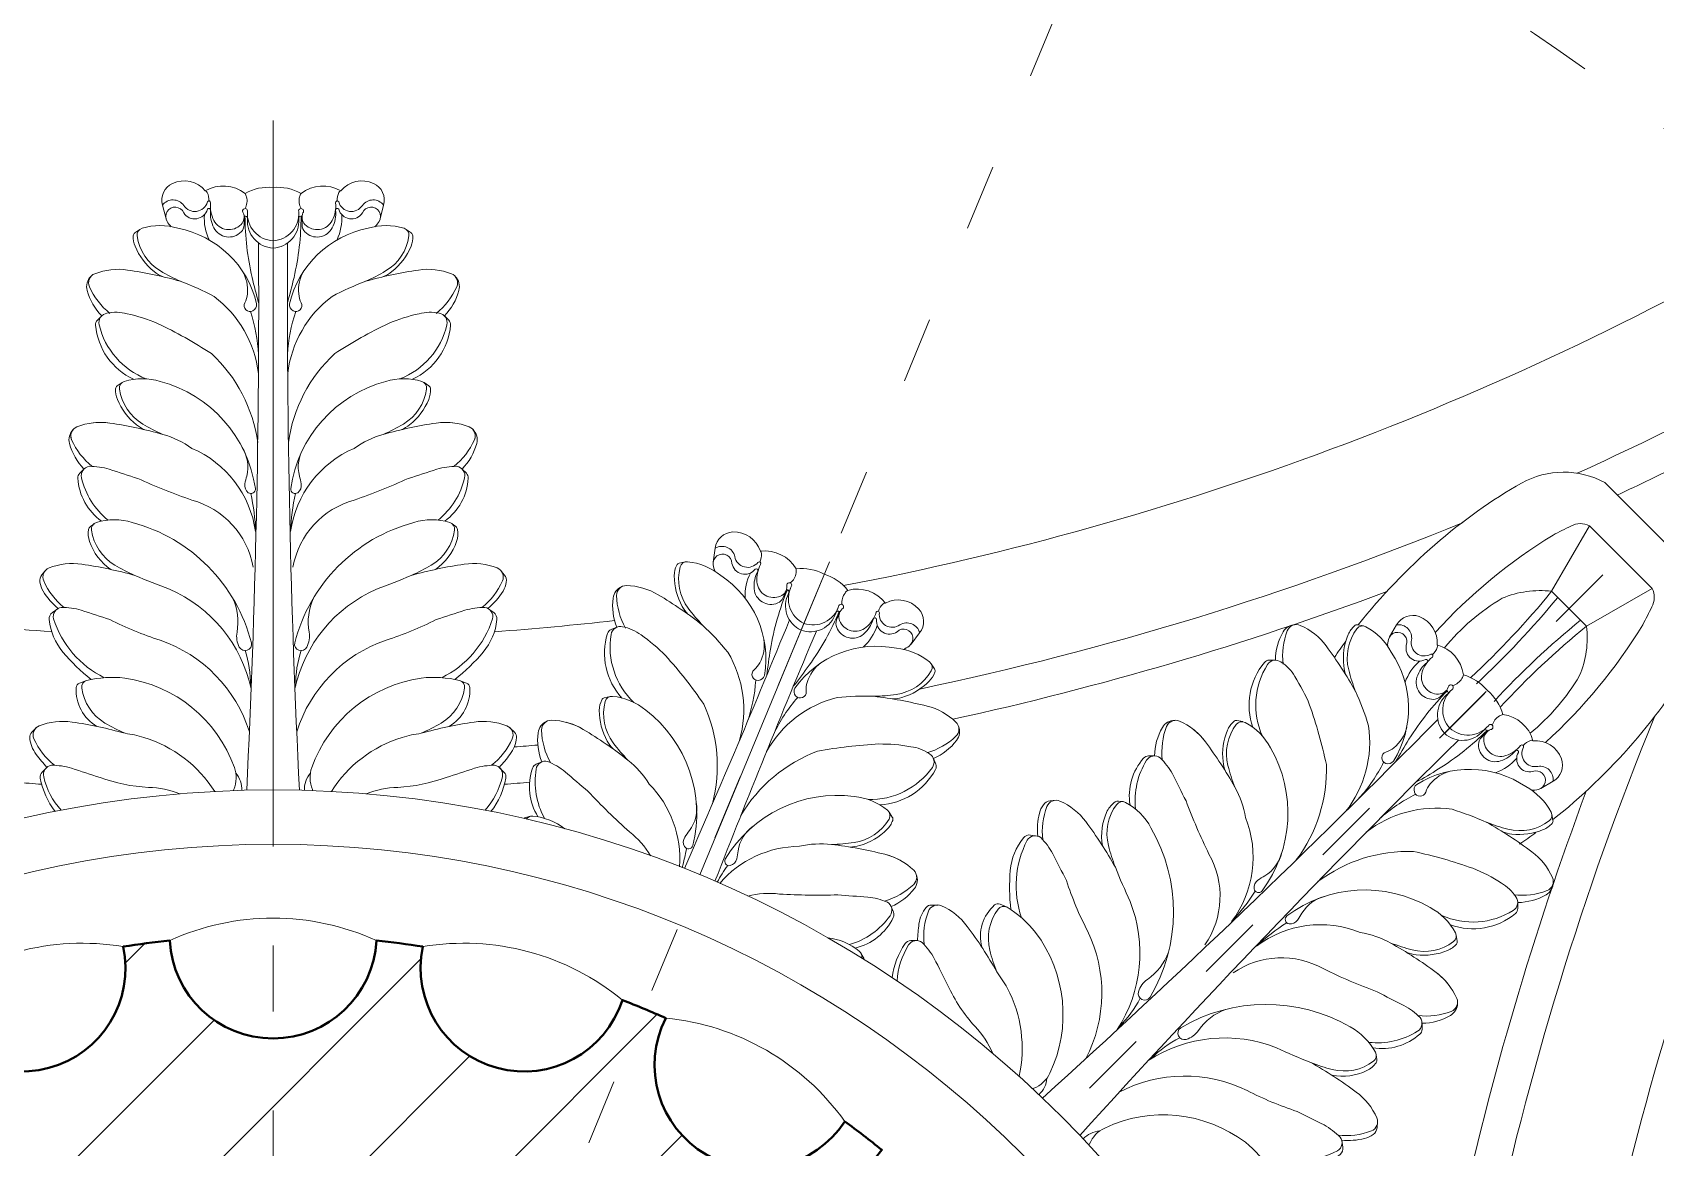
# Model space of a CAD drawing. Header units: millimetres. Extents: x 542654 to 551203, y 315718 to 321804.
# Drawn here: x 545239.9 to 545535.1, y 318135.1 to 318337.9 of the extents above; entities that cross this region are included whole.
import ezdxf

# ---------------------------------------------------------------- set-up
doc = ezdxf.new("R2010")
doc.units = ezdxf.units.MM
doc.linetypes.add('ACAD_ISO03W100', pattern=[30, 12, -18])
doc.layers.add('cad-block.com', color=250, linetype='Continuous')

msp = doc.modelspace()

# ---------------------------------------------------------------- hatches: boundary and pattern name
at = {"layer": 'cad-block.com', "lineweight": 15, "true_color": 0x000000}
h = msp.add_hatch(dxfattribs=at)
h.set_pattern_fill('ANSI31', color=18, scale=150, style=0)
h.set_pattern_definition([(45, (-2790188.436, -479010.678), (-13.25825215, 13.25825215), [])])
h.paths.add_polyline_path([(545444.91, 317925.98, 0.006039), (545446.59, 317929.9), (545404.9, 317947.17, -0.098491), (545376.45, 317904.59), (545395.05, 317885.99, -0.398666), (545420.93, 317886.68, 0.012079), (545426.12, 317893.44, -0.948004)])
h.paths.add_polyline_path([(545395.05, 317885.99), (545376.45, 317904.59, -0.098491), (545333.87, 317876.14), (545351.14, 317834.45, 0.006039), (545355.06, 317836.13, -0.948004), (545387.6, 317854.92, 0.012079), (545394.36, 317860.11, -0.398666)])
h.paths.add_polyline_path([(545333.87, 317876.14, -0.198912), (545233.42, 317876.14), (545216.16, 317834.45, 0.006039), (545220.11, 317832.87, -0.948004), (545256.41, 317823.14, 0.012079), (545264.86, 317822.03, -0.948004), (545302.44, 317822.03, 0.012079), (545310.88, 317823.14, -0.948004), (545347.18, 317832.87, 0.006039), (545351.14, 317834.45)])
h.paths.add_polyline_path([(545233.42, 317876.14, -0.098491), (545190.84, 317904.59), (545172.24, 317885.99, -0.398666), (545172.93, 317860.11, 0.012079), (545179.69, 317854.92, -0.948004), (545212.24, 317836.13, 0.006039), (545216.16, 317834.45)])
h.paths.add_polyline_path([(545162.39, 317947.17), (545120.71, 317929.9, 0.006039), (545122.38, 317925.98, -0.948004), (545141.17, 317893.44, 0.012079), (545146.36, 317886.68, -0.398666), (545172.24, 317885.99), (545190.84, 317904.59, -0.098491)])
h.paths.add_polyline_path([(545152.4, 317997.39), (545126.1, 317997.39, -0.398666), (545108.29, 317978.6, 0.012079), (545109.4, 317970.15, -0.948004), (545119.12, 317933.86, 0.006039), (545120.71, 317929.9), (545162.39, 317947.17, -0.098491)])
h.paths.add_polyline_path([(545162.39, 318047.62), (545120.71, 318064.88, 0.006039), (545119.12, 318060.93, -0.948004), (545109.4, 318024.63, 0.012079), (545108.29, 318016.18, -0.398666), (545126.1, 317997.39), (545152.4, 317997.39, -0.098491)])
h.paths.add_polyline_path([(545190.84, 318090.2), (545172.24, 318108.8, -0.398666), (545146.36, 318108.1, 0.012079), (545141.17, 318101.35, -0.948004), (545122.38, 318068.8, 0.006039), (545120.71, 318064.88), (545162.39, 318047.62, -0.098491)])
h.paths.add_polyline_path([(545233.42, 318118.64), (545216.16, 318160.33, 0.006039), (545212.24, 318158.65, -0.948004), (545179.69, 318139.86, 0.012079), (545172.93, 318134.68, -0.398666), (545172.24, 318108.8), (545190.84, 318090.2, -0.098491)])
h.paths.add_polyline_path([(545283.65, 318154.94, -0.398666), (545264.86, 318172.75, 0.012079), (545256.41, 318171.64, -0.948004), (545220.11, 318161.92, 0.006039), (545216.16, 318160.33), (545233.42, 318118.64, -0.098491), (545283.65, 318128.64)])
h.paths.add_polyline_path([(545351.14, 318160.33, 0.006039), (545347.18, 318161.92, -0.948004), (545310.88, 318171.64, 0.012079), (545302.44, 318172.75, -0.398666), (545283.65, 318154.94), (545283.65, 318128.64, -0.098491), (545333.87, 318118.64)])
h.paths.add_polyline_path([(545394.36, 318134.68, 0.012079), (545387.6, 318139.86, -0.948004), (545355.06, 318158.65, 0.006039), (545351.14, 318160.33), (545333.87, 318118.64, -0.098491), (545376.45, 318090.2), (545395.05, 318108.8, -0.398666)])
h.paths.add_polyline_path([(545426.12, 318101.35, 0.012079), (545420.93, 318108.1, -0.398666), (545395.05, 318108.8), (545376.45, 318090.2, -0.098491), (545404.9, 318047.62), (545446.59, 318064.88, 0.006039), (545444.91, 318068.8, -0.948004)])
h.paths.add_polyline_path([(545448.17, 318060.93, 0.006039), (545446.59, 318064.88), (545404.9, 318047.62, -0.098491), (545414.89, 317997.39), (545441.2, 317997.39, -0.398666), (545459.01, 318016.18, 0.012079), (545457.9, 318024.63, -0.948004)])
h.paths.add_polyline_path([(545457.9, 317970.15, 0.012079), (545459.01, 317978.6, -0.398666), (545441.2, 317997.39), (545414.89, 317997.39, -0.098491), (545404.9, 317947.17), (545446.59, 317929.9, 0.006039), (545448.17, 317933.86, -0.948004)])

# ---------------------------------------------------------------- linework, layer by layer
at = {"layer": 'cad-block.com', "color": 18, "linetype": 'ACAD_ISO03W100', "lineweight": 15, "true_color": 0x000000}
for points in [[(545283.65, 317889.86), (545283.65, 318458.6)], [(545283.65, 317997.39), (545450.18, 318399.43)], [(545283.65, 317997.39), (545631.94, 318345.68)]]:
    msp.add_lwpolyline(points, dxfattribs=at)
at = {"layer": 'cad-block.com', "color": 18, "lineweight": 15, "true_color": 0x000000}
for points in [[(545271.33, 318309.09, 0.336885), (545265.36, 318310.43, 0.369624), (545263.54, 318306.47, -0.09503)], [(545295.97, 318309.09, -0.336885), (545301.93, 318310.43, -0.369624), (545303.76, 318306.47, 0.09503)], [(545263.54, 318306.47, -0.506611), (545267.4, 318306.43, 0.650784), (545271.7, 318307.06, 0.030699)], [(545278.55, 318308.61), (545278.55, 318308.61, 0.304164), (545271.33, 318309.09, 1.721289)], [(545271.98, 318307.24, 0.116425), (545271.68, 318308.78, 0.214751), (545271.33, 318309.09, 1.361399)], [(545278.99, 318305.29, 1.646885), (545278.21, 318305.09, -0.30867), (545277.84, 318302.96, -0.514069), (545272.89, 318303.69, -0.145405), (545272.29, 318306.9, 0.845239), (545271.7, 318307.06, 0.471594)], [(545278.55, 318308.61, -0.150854), (545283.65, 318309.69, 3.307885)], [(545278.56, 318305.85, 0.186151), (545278.83, 318307.96, 0.094737), (545278.55, 318308.61, 15.762935)], [(545288.74, 318308.61, 0.150854), (545283.65, 318309.69, -3.307885)], [(545288.31, 318305.29, -1.646885), (545289.09, 318305.09, 0.30867), (545289.45, 318302.96, 0.514069), (545294.41, 318303.69, 0.145405), (545295.01, 318306.9, -0.845239), (545295.6, 318307.06, -0.471594)], [(545288.73, 318305.85, -0.186151), (545288.46, 318307.96, -0.094737), (545288.74, 318308.61, -15.762935)], [(545288.74, 318308.61), (545288.74, 318308.61, -0.304164), (545295.97, 318309.09, -1.721289)], [(545295.32, 318307.24, -0.116425), (545295.61, 318308.78, -0.214751), (545295.97, 318309.09, -1.361399)], [(545303.76, 318306.47, 0.506611), (545299.9, 318306.43, -0.650784), (545295.6, 318307.06, -0.030699)], [(545264.38, 318303.52, -1.076436), (545267.4, 318305.08, 0.650784), (545271.7, 318305.72, 0.030699)], [(545271.16, 318304.74, 0.126961), (545272.01, 318300.16, 0.586337)], [(545278.38, 318302.88, -0.185281), (545277.84, 318301.61, -0.514069), (545272.89, 318302.35, -0.145405), (545272.29, 318305.55, 0.845239), (545271.7, 318305.72)], [(545278.99, 318303.95, 0.607063), (545278.37, 318304.47, 0.607063)], [(545278.54, 318304.51, 0.055477), (545279.84, 318293.34, 0.013752), (545281.03, 318288.71, -1.957294)], [(545283.65, 318300.01, -0.424273), (545278.99, 318305.29, -2.119662)], [(545283.65, 318300.01, 0.424273), (545288.31, 318305.29, 2.119662)], [(545288.75, 318304.51, -0.055477), (545287.46, 318293.34, -0.013752), (545286.26, 318288.71, 1.957294)], [(545288.31, 318303.95, -0.607063), (545288.92, 318304.47, -0.607063)], [(545288.92, 318302.88, 0.185281), (545289.45, 318301.61, 0.514069), (545294.41, 318302.35, 0.145405), (545295.01, 318305.55, -0.845239), (545295.6, 318305.72)], [(545296.14, 318304.74, -0.126961), (545295.28, 318300.16, -0.586337)], [(545302.92, 318303.52, 1.076436), (545299.9, 318305.08, -0.650784), (545295.6, 318305.72, -0.030699)], [(545259.42, 318302.05), (545258.52, 318301.43, 0.231904), (545258.23, 318300.92, 0.111123), (545258.56, 318299, 0.128926), (545262.03, 318294.38, 0.064699), (545263.54, 318293.47, -0.833227)], [(545280.66, 318288.52, 0.2965), (545266.35, 318302.26, 0.148504), (545259.82, 318302.26, 0.369673), (545258.93, 318300.87, 0.227087), (545263.17, 318294.5, 0.031874), (545266.83, 318292.63)], [(545264.38, 318303.52, 0.08628), (545265.14, 318302.56, 0.096741)], [(545283.65, 318298.67, -0.424273), (545278.99, 318303.95, -2.119662)], [(545283.65, 318298.67, 0.424273), (545288.31, 318303.95, 2.119662)], [(545286.64, 318288.52, -0.2965), (545300.94, 318302.26, -0.148504), (545307.47, 318302.26, -0.369673), (545308.36, 318300.87, -0.227087), (545304.12, 318294.5, -0.031874), (545300.47, 318292.63)], [(545302.92, 318303.52, -0.08628), (545302.15, 318302.56, -0.096741)], [(545307.88, 318302.05), (545308.77, 318301.43, -0.231904), (545309.06, 318300.92, -0.111123), (545308.74, 318299, -0.128926), (545305.26, 318294.38, -0.064699), (545303.75, 318293.47, 0.833227)], [(545278.85, 318200.08, 0.013831), (545281, 318299.59)], [(545288.44, 318200.08, -0.013831), (545286.29, 318299.59)], [(545250.5, 318293.49, 0.266317), (545249.84, 318290.97, 0.128186), (545252.48, 318286.33, 3.392852)], [(545266.83, 318292.63, 0.031779), (545257.19, 318294.68, 0.130738), (545251.22, 318294, 0.427656), (545250.24, 318291.63, 0.120528), (545253.98, 318286.8, 0.120528)], [(545280.99, 318275.88, 0.205468), (545272.91, 318289.87, 0.033562), (545266.76, 318292.65, -0.115313), (545266.76, 318292.65, 1.802822)], [(545278.05, 318294.53, -0.161765), (545278.98, 318290.32, -0.093267), (545278.51, 318288.72, 0.728492), (545279.98, 318287.25, 0.314769), (545280.66, 318288.52, 32.564591)], [(545286.31, 318275.88, -0.205468), (545294.39, 318289.87, -0.033562), (545300.54, 318292.65, 0.115313), (545300.54, 318292.65, -1.802822)], [(545289.25, 318294.53, 0.161765), (545288.31, 318290.32, 0.093267), (545288.78, 318288.72, -0.728492), (545287.31, 318287.25, -0.314769), (545286.64, 318288.52, -32.564591)], [(545300.47, 318292.63, -0.031779), (545310.11, 318294.68, -0.130738), (545316.08, 318294, -0.427656), (545317.05, 318291.63, -0.120528), (545313.31, 318286.8, -0.120528)], [(545316.79, 318293.49, -0.266317), (545317.45, 318290.97, -0.128186), (545314.81, 318286.33, -3.392852)], [(545262.65, 318284.96, -0.067216), (545262.65, 318284.96, 0.045938), (545257.09, 318286.73, 0.12291), (545253.44, 318286.81, 0.43648), (545252.03, 318284.73, 0.249318), (545260.6, 318274.89, 0.168128)], [(545279.52, 318287.13, -0.069343), (545281.01, 318279.32, -1.99707)], [(545287.78, 318287.13, 0.069343), (545286.28, 318279.32, 1.99707)], [(545304.65, 318284.96, 0.067216), (545304.65, 318284.96, -0.045938), (545310.21, 318286.73, -0.12291), (545313.85, 318286.81, -0.43648), (545315.26, 318284.73, -0.249318), (545306.7, 318274.89, -0.168128)], [(545252.48, 318286.33), (545251.71, 318285.55, 0.215345), (545251.36, 318284.63, 0.264602), (545258.26, 318274.8, -41148.719541)], [(545280.86, 318263.33, 0.17254), (545272.44, 318279.49, 0.032558), (545262.65, 318284.96, 1.877874)], [(545286.44, 318263.33, -0.17254), (545294.86, 318279.49, -0.032558), (545304.65, 318284.96, -1.877874)], [(545314.81, 318286.33), (545315.59, 318285.55, -0.215345), (545315.93, 318284.63, -0.264602), (545309.03, 318274.8, 41148.719541)], [(545280.44, 318254.94, 0.299057), (545263.13, 318274.43, 0.148504), (545256.6, 318274.43, 0.369673), (545255.71, 318273.04, 0.227087), (545259.95, 318266.67, 0.031874), (545263.6, 318264.79)], [(545280.44, 318254.94, 0.299057), (545263.13, 318274.43, 0.148504), (545256.6, 318274.43, 0.369673), (545255.71, 318273.04, 0.227087), (545259.95, 318266.67, 0.031874), (545263.6, 318264.79)], [(545286.85, 318254.94, -0.299057), (545304.16, 318274.43, -0.148504), (545310.69, 318274.43, -0.369673), (545311.58, 318273.04, -0.227087), (545307.34, 318266.67, -0.031874), (545303.69, 318264.79)], [(545286.85, 318254.94, -0.299057), (545304.16, 318274.43, -0.148504), (545310.69, 318274.43, -0.369673), (545311.58, 318273.04, -0.227087), (545307.34, 318266.67, -0.031874), (545303.69, 318264.79)], [(545256.2, 318274.22), (545255.3, 318273.6, 0.231904), (545255.01, 318273.09, 0.111123), (545255.34, 318271.16, 0.128926), (545258.81, 318266.54, 0.064699), (545260.32, 318265.64, -0.833227)], [(545256.2, 318274.22), (545255.3, 318273.6, 0.231904), (545255.01, 318273.09, 0.111123), (545255.34, 318271.16, 0.128926), (545258.81, 318266.54, 0.064699), (545260.32, 318265.64, -0.833227)], [(545311.1, 318274.22), (545311.99, 318273.6, -0.231904), (545312.28, 318273.09, -0.111123), (545311.96, 318271.16, -0.128926), (545308.49, 318266.54, -0.064699), (545306.97, 318265.64, 0.833227)], [(545311.1, 318274.22), (545311.99, 318273.6, -0.231904), (545312.28, 318273.09, -0.111123), (545311.96, 318271.16, -0.128926), (545308.49, 318266.54, -0.064699), (545306.97, 318265.64, 0.833227)], [(545263.6, 318264.79, 0.031779), (545253.97, 318266.85, 0.130738), (545247.99, 318266.17, 0.427656), (545247.02, 318263.8, 0.120528), (545250.76, 318258.97, 0.120528)], [(545263.6, 318264.79, 0.031779), (545253.97, 318266.85, 0.073107), (545250.57, 318266.85, 0.073107)], [(545303.69, 318264.79, -0.031779), (545313.33, 318266.85, -0.130738), (545319.3, 318266.17, -0.427656), (545320.27, 318263.8, -0.120528), (545316.53, 318258.97, -0.120528)], [(545303.69, 318264.79, -0.031779), (545313.33, 318266.85, -0.073107), (545316.73, 318266.85, -0.073107)], [(545247.28, 318265.65, 0.266317), (545246.62, 318263.13, 0.128186), (545249.26, 318258.49, 3.392852)], [(545247.28, 318265.65, 0.266317), (545246.62, 318263.13, 0.128186), (545249.26, 318258.49, 3.392852)], [(545247.14, 318265.46, 0.250761), (545247.02, 318263.8, 0.120528), (545250.76, 318258.97)], [(545280.45, 318247.12, 0.264183), (545268.87, 318262.24, 0.086697), (545263.6, 318264.79, -0.115313), (545263.6, 318264.79, 1.802822)], [(545286.84, 318247.12, -0.264183), (545298.42, 318262.24, -0.086697), (545303.69, 318264.79, 0.115313), (545303.69, 318264.79, -1.802822)], [(545320.15, 318265.46, -0.250761), (545320.27, 318263.8, -0.120528), (545316.53, 318258.97)], [(545320.01, 318265.65, -0.266317), (545320.68, 318263.13, -0.128186), (545318.03, 318258.49, -3.392852)], [(545320.01, 318265.65, -0.266317), (545320.68, 318263.13, -0.128186), (545318.03, 318258.49, -3.392852)], [(545278.04, 318262.41, -0.205471), (545278.86, 318257.22, 0.013815), (545278.53, 318255.78, 0.287999), (545279.14, 318254.19, 0.658883), (545280.44, 318254.94, 2.065471)], [(545289.25, 318262.41, 0.205471), (545288.44, 318257.22, -0.013815), (545288.76, 318255.78, -0.287999), (545288.15, 318254.19, -0.658883), (545286.85, 318254.94, -2.065471)], [(545249.26, 318258.49), (545248.49, 318257.72, 0.215345), (545248.14, 318256.8, 0.223692), (545252.43, 318249.01, -41148.719541)], [(545249.26, 318258.49), (545248.49, 318257.72, 0.215345), (545248.14, 318256.8, 0.223692), (545252.43, 318249.01, -41148.719541)], [(545259.07, 318256.77, 0.020018), (545259.07, 318256.77, -0.005323), (545253.87, 318258.47, 0.071153), (545250.22, 318258.98, 0.43648), (545248.81, 318256.9, 0.168128), (545253.64, 318249.2, 0.168128)], [(545259.07, 318256.77, 0.020018), (545259.07, 318256.77, -0.005323), (545253.87, 318258.47, 0.071153), (545250.22, 318258.98, 0.43648), (545248.81, 318256.9, 0.168128), (545253.64, 318249.2, 0.168128)], [(545308.23, 318256.77, -0.020018), (545308.23, 318256.77, 0.005323), (545313.43, 318258.47, -0.071153), (545317.07, 318258.98, -0.43648), (545318.48, 318256.9, -0.168128), (545313.65, 318249.2, -0.168128)], [(545308.23, 318256.77, -0.020018), (545308.23, 318256.77, 0.005323), (545313.43, 318258.47, -0.071153), (545317.07, 318258.98, -0.43648), (545318.48, 318256.9, -0.168128), (545313.65, 318249.2, -0.168128)], [(545318.03, 318258.49), (545318.81, 318257.72, -0.215345), (545319.15, 318256.8, -0.223692), (545314.87, 318249.01, 41148.719541)], [(545318.03, 318258.49), (545318.81, 318257.72, -0.215345), (545319.15, 318256.8, -0.223692), (545314.87, 318249.01, 41148.719541)], [(545510.7, 318255.93, -0.256108), (545525.81, 318256.03), (545534.05, 318247.79)], [(545280.03, 318240.66, 0.287988), (545268.88, 318252.85, -0.025097), (545259.07, 318256.77, 1.877874)], [(545279.59, 318254.03, -0.049528), (545280.45, 318247.12, -0.106349)], [(545287.71, 318254.03, 0.049528), (545286.84, 318247.12, 0.106349)], [(545287.27, 318240.66, -0.287988), (545298.42, 318252.85, 0.025097), (545308.23, 318256.77, -1.877874)], [(545251.09, 318248.55), (545250.43, 318248.03, 0.181734), (545250.11, 318247.52, 0.130507), (545250.26, 318245.34, 0.161337), (545254.14, 318240.23, -3.222316)], [(545279.72, 318226.88, 0.270578), (545258.05, 318248.77, 0.148504), (545251.51, 318248.77, 0.369673), (545250.63, 318247.38, 0.227087), (545254.86, 318241.01, 0.031874), (545258.52, 318239.14, -14.502454)], [(545287.58, 318226.88, -0.270578), (545309.25, 318248.77, -0.148504), (545315.78, 318248.77, -0.369673), (545316.67, 318247.38, -0.227087), (545312.43, 318241.01, -0.031874), (545308.78, 318239.14, 14.502454)], [(545316.2, 318248.55), (545316.87, 318248.03, -0.181734), (545317.19, 318247.52, -0.130507), (545317.03, 318245.34, -0.161337), (545313.16, 318240.23, 3.222316)], [(545495.01, 318228.78, -0.070885), (545516.42, 318246.48, -0.007115), (545519.67, 318248.11, -0.247604), (545523.05, 318248.19), (545528.74, 318242.49)], [(545372.27, 318243.54, 0.336885), (545367.27, 318247.05, 0.369624), (545364.07, 318244.09, -0.09503)], [(545542.18, 318224.44, 0.256108), (545542.29, 318239.55), (545534.05, 318247.79)], [(545363.71, 318241.04, -1.076436), (545367.1, 318241.34, 0.650784), (545371.32, 318240.27, 0.030699)], [(545364.07, 318244.09, -0.506611), (545367.62, 318242.58, 0.650784), (545371.83, 318241.52, 0.030699)], [(545372.16, 318241.57, 0.116425), (545372.48, 318243.11, 0.214751), (545372.27, 318243.54, 1.361399)], [(545378.76, 318240.32), (545378.76, 318240.32, 0.304164), (545372.27, 318243.54, 1.721289)], [(545515.04, 318208.76, 0.070885), (545532.74, 318230.17, 0.007115), (545534.37, 318233.42, 0.247604), (545534.44, 318236.79), (545528.74, 318242.49)], [(545242.3, 318240.11), (545241.61, 318239.27, 0.213482), (545241.24, 318237.91, 0.097951), (545241.82, 318236.3, 0.084116), (545244.56, 318233.13, -2.781001)], [(545258.52, 318239.14, 0.031779), (545248.88, 318241.19, 0.130738), (545242.91, 318240.51, 0.427656), (545241.94, 318238.14, 0.120528), (545245.67, 318233.32, 0.120528)], [(545308.78, 318239.14, -0.031779), (545318.42, 318241.19, -0.130738), (545324.39, 318240.51, -0.427656), (545325.36, 318238.14, -0.120528), (545321.62, 318233.32, -0.120528)], [(545325, 318240.11), (545325.69, 318239.27, -0.213482), (545326.06, 318237.91, -0.097951), (545325.47, 318236.3, -0.084116), (545322.73, 318233.13, 2.781001)], [(545358.57, 318241.59), (545357.51, 318241.36, 0.231904), (545357.05, 318241, 0.111123), (545356.61, 318239.09, 0.128926), (545358.05, 318233.5, 0.064699), (545359.1, 318232.08, -0.833227)], [(545373.02, 318220.96, 0.2965), (545365.06, 318239.13, 0.148504), (545359.03, 318241.63, 0.369673), (545357.67, 318240.68, 0.227087), (545359.15, 318233.17, 0.031874), (545361.81, 318230.05)], [(545363.71, 318241.04, 0.08628), (545364.05, 318239.87, 0.096741)], [(545370.45, 318239.58, 0.126961), (545369.48, 318235.02, 0.586337)], [(545376.4, 318235.1, -0.185281), (545375.42, 318234.13, -0.514069), (545371.13, 318236.71, -0.145405), (545371.8, 318239.9, 0.845239), (545371.32, 318240.27)], [(545377.89, 318237.1, 1.646885), (545377.09, 318237.2, -0.30867), (545375.94, 318235.37, -0.514069), (545371.64, 318237.95, -0.145405), (545372.31, 318241.14, 0.845239), (545371.83, 318241.52, 0.471594)], [(545377.71, 318237.77, 0.186151), (545378.77, 318239.62, 0.094737), (545378.76, 318240.32, 15.762935)], [(545378.76, 318240.32, -0.150854), (545383.88, 318239.38, 3.307885)], [(545388.17, 318236.43, 0.150854), (545383.88, 318239.38, -3.307885)], [(545279.66, 318218.5, 0.242672), (545264.82, 318236.63, -0.01266), (545258.52, 318239.14, -0.115313), (545258.52, 318239.14, 1.802822)], [(545287.63, 318218.5, -0.242672), (545302.48, 318236.63, 0.01266), (545308.78, 318239.14, 0.115313), (545308.78, 318239.14, -1.802822)], [(545347.06, 318237.09, 0.266317), (545345.48, 318235.01, 0.128186), (545346.15, 318229.71, 3.392852)], [(545361.81, 318230.05, 0.031779), (545353.69, 318235.63, 0.130738), (545347.91, 318237.29, 0.427656), (545346.11, 318235.47, 0.120528), (545347.72, 318229.58, 0.120528)], [(545377.18, 318236.54, 0.055477), (545374.1, 318225.72, 0.013752), (545373.44, 318220.99, -1.957294)], [(545377.38, 318235.85, 0.607063), (545377.01, 318236.57, 0.607063)], [(545380.18, 318230.43, -0.424273), (545377.89, 318237.1, -2.119662)], [(545387.11, 318233.88, -0.186151), (545387.66, 318235.93, -0.094737), (545388.17, 318236.43, -15.762935)], [(545388.17, 318236.43), (545388.17, 318236.43, -0.304164), (545395.03, 318234.11, -1.721289)], [(545496.69, 318225.98, -0.08841), (545507.18, 318234.99, -0.13236), (545516.16, 318236.25), (545519.33, 318233.08)], [(545276.3, 318235.03, -0.152838), (545277.09, 318228.81, 0.168769), (545277.51, 318226.1, 0.866804), (545279.72, 318226.88, 0.951731)], [(545290.99, 318235.03, 0.152838), (545290.21, 318228.81, -0.168769), (545289.78, 318226.1, -0.866804), (545287.58, 318226.88, -0.951731)], [(545379.66, 318229.19, -0.424273), (545377.38, 318235.85, -2.119662)], [(545380.18, 318230.43, 0.424273), (545386.5, 318233.53, 2.119662)], [(545386.5, 318233.53, -1.646885), (545387.15, 318233.04, 0.30867), (545386.67, 318230.93, 0.514069), (545391.52, 318229.71, 0.145405), (545393.31, 318232.44, -0.845239), (545393.91, 318232.37, -0.471594)], [(545393.72, 318232.64, -0.116425), (545394.59, 318233.95, -0.214751), (545395.03, 318234.11, -1.361399)], [(545395.03, 318234.11, -0.336885), (545401.05, 318233.06, -0.369624), (545401.23, 318228.7, 0.09503)], [(545516.16, 318236.25, -0.033989), (545501.45, 318220.56, 11.85429)], [(545517.26, 318235.15, -0.033748), (545502.5, 318219.43)], [(545244.56, 318233.13), (545243.51, 318232.38, 0.270706), (545242.93, 318231.11, 0.148242), (545245.43, 318225.21, 0.053539), (545250.57, 318220.24, 0.34386)], [(545253.98, 318231.11, 0.020018), (545253.98, 318231.11, -0.005323), (545248.78, 318232.81, 0.071153), (545245.13, 318233.33, 0.43648), (545243.72, 318231.25, 0.202958), (545252.96, 318220.55, 0.202958)], [(545279.34, 318210.7, 0.238276), (545263.1, 318227.37, -0.042198), (545253.98, 318231.11, 1.877874)], [(545287.95, 318210.7, -0.238276), (545304.19, 318227.37, 0.042198), (545313.32, 318231.11, -1.877874)], [(545313.32, 318231.11, -0.020018), (545313.32, 318231.11, 0.005323), (545318.52, 318232.81, -0.071153), (545322.16, 318233.33, -0.43648), (545323.57, 318231.25, -0.202958), (545314.34, 318220.55, -0.202958)], [(545322.73, 318233.13), (545323.79, 318232.38, -0.270706), (545324.36, 318231.11, -0.148242), (545321.87, 318225.21, -0.053539), (545316.73, 318220.24, -0.34386)], [(545358.44, 318185.84, 0.006822), (545377.57, 318231.06)], [(545386.61, 318232.63, -0.055477), (545381.14, 318222.81, -0.013752), (545378.26, 318218.99, 1.957294)], [(545379.66, 318229.19, 0.424273), (545385.99, 318232.29, 2.119662)], [(545385.99, 318232.29, -0.607063), (545386.76, 318232.53, -0.607063)], [(545386.14, 318231.06, 0.185281), (545386.15, 318229.69, 0.514069), (545391.01, 318228.47, 0.145405), (545392.79, 318231.2, -0.845239), (545393.4, 318231.13)], [(545399.32, 318226.3, 1.076436), (545397.13, 318228.9, -0.650784), (545393.4, 318231.13, -0.030699)], [(545401.23, 318228.7, 0.506611), (545397.64, 318230.14, -0.650784), (545393.91, 318232.37, -0.030699)], [(545495.34, 318226.51, 0.336885), (545492.07, 318231.67, 0.369624), (545487.98, 318230.16, -0.09503)], [(545521.41, 318231, 0.033748), (545505.69, 318216.24)], [(545512.24, 318210.44, 0.08841), (545521.25, 318220.93, 0.13236), (545522.5, 318229.91), (545519.33, 318233.08)], [(545346.15, 318229.71), (545345.14, 318229.3, 0.215345), (545344.46, 318228.58, 0.264602), (545347.07, 318216.85, -41148.719541)], [(545355.02, 318224.56, -0.067216), (545355.02, 318224.56, 0.045938), (545350.56, 318228.33, 0.12291), (545347.22, 318229.8, 0.43648), (545345.12, 318228.42, 0.249318), (545349.27, 318216.04, 0.168128)], [(545368.48, 318209.15, 0.205468), (545366.37, 318225.17, 0.033562), (545361.75, 318230.09, -0.115313), (545361.75, 318230.09, 1.802822)], [(545364.01, 318183.53, -0.006822), (545382.46, 318229.03)], [(545372.9, 318227.51, -0.161765), (545372.16, 318223.26, -0.093267), (545371.11, 318221.97, 0.728492), (545371.91, 318220.04, 0.314769), (545373.02, 318220.96, 32.564591)], [(545393.53, 318230.02, -0.126961), (545390.98, 318226.12, -0.586337)], [(545469.58, 318230.2, 0.266317), (545467.33, 318228.89, 0.128186), (545465.92, 318223.74, 3.392852)], [(545480.52, 318218.05, 0.031779), (545475.15, 318226.32, 0.130738), (545470.45, 318230.06, 0.427656), (545468.09, 318229.07, 0.120528), (545467.32, 318223.01, 0.120528)], [(545481.94, 318229.95), (545480.87, 318230.15, 0.231904), (545480.31, 318229.99, 0.111123), (545479.17, 318228.4, 0.128926), (545478.36, 318222.68, 0.064699), (545478.79, 318220.97, -0.833227)], [(545487.39, 318205.37, 0.2965), (545487, 318225.2, 0.148504), (545482.38, 318229.81, 0.369673), (545480.76, 318229.46, 0.227087), (545479.26, 318221.96, 0.031874), (545480.52, 318218.05)], [(545486.48, 318227.48, 0.08628), (545486.35, 318226.26, 0.096741)], [(545486.48, 318227.48, -1.076436), (545489.73, 318226.45, 0.650784), (545493.22, 318223.86, 0.030699)], [(545487.98, 318230.16, -0.506611), (545490.68, 318227.4, 0.650784), (545494.17, 318224.81, 0.030699)], [(545522.5, 318229.91, 0.033989), (545506.81, 318215.2, -11.85429)], [(545278.56, 318225.47, -0.081243), (545279.53, 318219.11, 0.145658)], [(545288.74, 318225.47, 0.081243), (545287.77, 318219.11, -0.145658)], [(545363.56, 318197.61, 0.17254), (545361.97, 318215.76, 0.032558), (545355.02, 318224.56, 1.877874)], [(545378.54, 318218.67, -0.2965), (545397.01, 318225.89, -0.148504), (545403.05, 318223.4, -0.369673), (545403.34, 318221.77, -0.227087), (545396.98, 318217.5, -0.031874), (545392.89, 318217.17)], [(545399.32, 318226.3, -0.08628), (545398.25, 318225.7, -0.096741)], [(545498.07, 318218.41, 1.646885), (545497.37, 318218.81, -0.30867), (545495.61, 318217.56, -0.514069), (545492.62, 318221.59, -0.145405), (545494.47, 318224.28, 0.845239), (545494.17, 318224.81, 0.471594)], [(545494.49, 318224.74, 0.116425), (545495.37, 318226.04, 0.214751), (545495.34, 318226.51, 1.361399)], [(545500.11, 318221.06), (545500.11, 318221.06, 0.304164), (545495.34, 318226.51, 1.721289)], [(545383.25, 318223.23, 0.161765), (545380.78, 318219.69, 0.093267), (545380.6, 318218.04, -0.728492), (545378.68, 318217.24, -0.314769), (545378.54, 318218.67, -32.564591)], [(545403.34, 318223.05), (545403.93, 318222.13, -0.231904), (545404, 318221.55, -0.111123), (545402.97, 318219.89, -0.128926), (545397.99, 318216.96, -0.064699), (545396.25, 318216.7, 0.833227)], [(545465.92, 318223.74), (545464.82, 318223.74, 0.215345), (545463.93, 318223.33, 0.264602), (545461.85, 318211.5, -41148.719541)], [(545472.14, 318215.58, -0.067216), (545472.14, 318215.58, 0.045938), (545469.46, 318220.77, 0.12291), (545466.94, 318223.4, 0.43648), (545464.47, 318222.93, 0.249318), (545463.57, 318209.91, 0.168128)], [(545492.14, 318223.55, 0.126961), (545489.51, 318219.71, 0.586337)], [(545495.93, 318217.13, -0.185281), (545494.66, 318216.61, -0.514069), (545491.67, 318220.64, -0.145405), (545493.52, 318223.33, 0.845239), (545493.22, 318223.86)], [(545249.73, 318220.06), (545248.45, 318219.57, 0.294707), (545247.85, 318218.75, 0.279852), (545251.63, 318211.68, -3.652467)], [(545276.61, 318204.22, 0.277944), (545256.68, 318220.48, 0.083054), (545249.73, 318220.06, 0.369673), (545248.85, 318218.67, 0.227087), (545253.08, 318212.3, 0.031874), (545256.74, 318210.43, -14.502454)], [(545290.69, 318204.22, -0.277944), (545310.61, 318220.48, -0.083054), (545317.56, 318220.06, -0.369673), (545318.45, 318218.67, -0.227087), (545314.21, 318212.3, -0.031874), (545310.56, 318210.43, 14.502454)], [(545317.56, 318220.06), (545318.85, 318219.57, -0.294707), (545319.44, 318218.75, -0.279852), (545315.66, 318211.68, 3.652467)], [(545371.43, 318220.11, -0.069343), (545369.82, 318212.32, -1.99707)], [(545498.16, 318219.1, 0.186151), (545499.85, 318220.4, 0.094737), (545500.11, 318221.06, 15.762935)], [(545500.11, 318221.06, -0.150854), (545504.48, 318218.22, 3.307885)], [(545344.95, 318217.11), (545343.88, 318216.88, 0.231904), (545343.42, 318216.52, 0.111123), (545342.98, 318214.61, 0.128926), (545344.42, 318209.02, 0.064699), (545345.47, 318207.6, -0.833227)], [(545344.95, 318217.11), (545343.88, 318216.88, 0.231904), (545343.42, 318216.52, 0.111123), (545342.98, 318214.61, 0.128926), (545344.42, 318209.02, 0.064699), (545345.47, 318207.6, -0.833227)], [(545359.97, 318190.02, 0.299057), (545351.43, 318214.65, 0.148504), (545345.4, 318217.15, 0.369673), (545344.04, 318216.2, 0.227087), (545345.52, 318208.69, 0.031874), (545348.18, 318205.56)], [(545359.97, 318190.02, 0.299057), (545351.43, 318214.65, 0.148504), (545345.4, 318217.15, 0.369673), (545344.04, 318216.2, 0.227087), (545345.52, 318208.69, 0.031874), (545348.18, 318205.56)], [(545373.4, 318207.12, -0.205468), (545386.21, 318216.95, -0.033562), (545392.96, 318217.16, 0.115313), (545392.96, 318217.16, -1.802822)], [(545379.06, 318216.95, 0.069343), (545374.69, 318210.3, 1.99707)], [(545392.89, 318217.17, -0.031779), (545402.58, 318215.38, -0.130738), (545407.84, 318212.47, -0.427656), (545407.83, 318209.9, -0.120528), (545402.53, 318206.88, -0.120528)], [(545478.69, 318196.19, 0.205468), (545482.86, 318211.8, 0.033562), (545480.48, 318218.11, -0.115313), (545480.48, 318218.11, 1.802822)], [(545497.2, 318218.16, 0.055477), (545490.22, 318209.35, 0.013752), (545487.79, 318205.23, -1.957294)], [(545496.68, 318210.43, -0.424273), (545497.12, 318217.46, -2.119662)], [(545497.63, 318211.38, -0.424273), (545498.07, 318218.41, -2.119662)], [(545497.12, 318217.46, 0.607063), (545497.06, 318218.26, 0.607063)], [(545507.31, 318213.85, 0.150854), (545504.48, 318218.22, -3.307885)], [(545348.18, 318205.56, 0.031779), (545340.06, 318211.15, 0.130738), (545334.28, 318212.81, 0.427656), (545332.48, 318210.99, 0.120528), (545334.09, 318205.1, 0.120528)], [(545423.58, 318144.1, 0.013831), (545495.46, 318212.95)], [(545447.62, 318212.79, 0.266317), (545445.37, 318211.48, 0.128186), (545443.96, 318206.33, 3.392852)], [(545447.62, 318212.79, 0.266317), (545445.37, 318211.48, 0.128186), (545443.96, 318206.33, 3.392852)], [(545458.56, 318200.65, 0.031779), (545453.19, 318208.91, 0.130738), (545448.49, 318212.65, 0.427656), (545446.13, 318211.66, 0.120528), (545445.36, 318205.61, 0.120528)], [(545447.39, 318212.76, 0.250761), (545446.13, 318211.66, 0.120528), (545445.36, 318205.61)], [(545459.99, 318212.55), (545458.91, 318212.75, 0.231904), (545458.35, 318212.59, 0.111123), (545457.21, 318210.99, 0.128926), (545456.4, 318205.28, 0.064699), (545456.83, 318203.56, -0.833227)], [(545459.99, 318212.55), (545458.91, 318212.75, 0.231904), (545458.35, 318212.59, 0.111123), (545457.21, 318210.99, 0.128926), (545456.4, 318205.28, 0.064699), (545456.83, 318203.56, -0.833227)], [(545469.72, 318187.41, 0.17254), (545475.19, 318204.79, 0.032558), (545472.14, 318215.58, 1.877874)], [(545505.36, 318211.91, -0.186151), (545506.66, 318213.59, -0.094737), (545507.31, 318213.85, -15.762935)], [(545507.31, 318213.85), (545507.31, 318213.85, -0.304164), (545512.76, 318209.09, -1.721289)], [(545240.62, 318211.5), (545239.75, 318210.62, 0.222193), (545239.39, 318209.64, 0.141471), (545240.57, 318206.59, 0.020446), (545242.52, 318204.24, 0.915996)], [(545256.74, 318210.43, 0.031779), (545247.1, 318212.48, 0.130738), (545241.13, 318211.8, 0.427656), (545240.16, 318209.43, 0.120528), (545243.89, 318204.61, 0.120528)], [(545273.04, 318199.86, 0.178469), (545260.15, 318209.7, 0.03595), (545256.74, 318210.43), (545256.74, 318210.43)], [(545294.26, 318199.86, -0.178469), (545307.14, 318209.7, -0.03595), (545310.56, 318210.43), (545310.56, 318210.43)], [(545310.56, 318210.43, -0.031779), (545320.2, 318212.48, -0.130738), (545326.17, 318211.8, -0.427656), (545327.14, 318209.43, -0.120528), (545323.4, 318204.61, -0.120528)], [(545326.67, 318211.5), (545327.55, 318210.62, -0.222193), (545327.91, 318209.64, -0.141471), (545326.72, 318206.59, -0.020446), (545324.78, 318204.24, -0.915996)], [(545333.43, 318212.6, 0.266317), (545331.85, 318210.53, 0.128186), (545332.52, 318205.23, 3.392852)], [(545333.43, 318212.6, 0.266317), (545331.85, 318210.53, 0.128186), (545332.52, 318205.23, 3.392852)], [(545333.23, 318212.48, 0.250761), (545332.48, 318210.99, 0.120528), (545334.09, 318205.1)], [(545348.18, 318205.56, 0.031779), (545340.06, 318211.15, 0.073107), (545336.92, 318212.45, 0.073107)], [(545408.3, 318211.72, -0.266317), (545407.95, 318209.14, -0.128186), (545403.73, 318205.86, -3.392852)], [(545458.56, 318200.65, 0.031779), (545453.19, 318208.91, 0.073107), (545450.79, 318211.32, 0.073107)], [(545463.5, 318181.77, 0.299057), (545465.04, 318207.79, 0.148504), (545460.42, 318212.41, 0.369673), (545458.8, 318212.05, 0.227087), (545457.3, 318204.55, 0.031874), (545458.56, 318200.65)], [(545463.5, 318181.77, 0.299057), (545465.04, 318207.79, 0.148504), (545460.42, 318212.41, 0.369673), (545458.8, 318212.05, 0.227087), (545457.3, 318204.55, 0.031874), (545458.56, 318200.65)], [(545489.8, 318211.46, -0.161765), (545487.48, 318207.82, -0.093267), (545486.02, 318207.03, 0.728492), (545486.02, 318204.94, 0.314769), (545487.39, 318205.37, 32.564591)], [(545504.42, 318210.95, -0.055477), (545495.61, 318203.96, -0.013752), (545491.49, 318201.54, 1.957294)], [(545496.68, 318210.43, 0.424273), (545503.71, 318210.87, 2.119662)], [(545497.63, 318211.38, 0.424273), (545504.66, 318211.82, 2.119662)], [(545503.71, 318210.87, -0.607063), (545504.52, 318210.8, -0.607063)], [(545504.66, 318211.82, -1.646885), (545505.07, 318211.12, 0.30867), (545503.82, 318209.35, 0.514069), (545507.84, 318206.37, 0.145405), (545510.53, 318208.21, -0.845239), (545511.07, 318207.91, -0.471594)], [(545368.72, 318195.47, -0.17254), (545382.68, 318207.18, -0.032558), (545393.82, 318208.49, -1.877874)], [(545393.82, 318208.49, 0.067216), (545393.82, 318208.49, -0.045938), (545399.63, 318208, -0.12291), (545403.03, 318206.68, -0.43648), (545403.54, 318204.22, -0.249318), (545391.86, 318198.4, -0.168128)], [(545430.36, 318137.32, -0.013831), (545499.2, 318209.21)], [(545503.38, 318209.68, 0.185281), (545502.87, 318208.4, 0.514069), (545506.89, 318205.42, 0.145405), (545509.58, 318207.26, -0.845239), (545510.11, 318206.96)], [(545513.74, 318200.23, 1.076436), (545512.71, 318203.47, -0.650784), (545510.11, 318206.96, -0.030699)], [(545516.42, 318201.72, 0.506611), (545513.66, 318204.42, -0.650784), (545511.07, 318207.91, -0.030699)], [(545510.99, 318208.24, -0.116425), (545512.29, 318209.12, -0.214751), (545512.76, 318209.09, -1.361399)], [(545512.76, 318209.09, -0.336885), (545517.93, 318205.81, -0.369624), (545516.42, 318201.72, 0.09503)], [(545242.52, 318204.24), (545241.66, 318203.38, 0.248324), (545241.31, 318202.26, 0.117093), (545244.02, 318196.22, 0.117093)], [(545252.2, 318202.4), (545252.2, 318202.4, -0.005323), (545247, 318204.1, 0.071153), (545243.35, 318204.62, 0.43648), (545241.94, 318202.53, 0.125479), (545245.1, 318196.43, 0.125479)], [(545276.61, 318204.22, -0.187676), (545276.49, 318200.23, -0.000437), (545276.41, 318200, -0.000437)], [(545290.69, 318204.22, 0.187676), (545290.81, 318200.23, 0.000437), (545290.89, 318200, 0.000437)], [(545315.1, 318202.4), (545315.1, 318202.4, 0.005323), (545320.3, 318204.1, -0.071153), (545323.94, 318204.62, -0.43648), (545325.35, 318202.53, -0.125479), (545322.2, 318196.43, -0.125479)], [(545324.78, 318204.24), (545325.64, 318203.38, -0.248324), (545325.98, 318202.26, -0.117093), (545323.28, 318196.22, -0.117093)], [(545332.52, 318205.23), (545331.51, 318204.81, 0.215345), (545330.84, 318204.1, 0.223692), (545331.82, 318195.26, -41148.719541)], [(545332.52, 318205.23), (545331.51, 318204.81, 0.215345), (545330.84, 318204.1, 0.223692), (545331.82, 318195.26, -41148.719541)], [(545340.92, 318199.89, 0.020018), (545340.92, 318199.89, -0.005323), (545336.76, 318203.45, 0.071153), (545333.59, 318205.32, 0.43648), (545331.49, 318203.93, 0.168128), (545333.01, 318194.97, 0.168128)], [(545340.92, 318199.89, 0.020018), (545340.92, 318199.89, -0.005323), (545336.76, 318203.45, 0.071153), (545333.59, 318205.32, 0.43648), (545331.49, 318203.93, 0.168128), (545333.01, 318194.97, 0.168128)], [(545357.55, 318186.18, 0.216881), (545352.07, 318201.19, 0.086697), (545348.18, 318205.56), (545348.18, 318205.56)], [(545403.73, 318205.86), (545404.15, 318204.85, -0.215345), (545404.12, 318203.87, -0.264602), (545393.98, 318197.42, 41148.719541)], [(545443.96, 318206.33), (545442.86, 318206.33, 0.215345), (545441.97, 318205.93, 0.223692), (545439.49, 318197.39, -41148.719541)], [(545443.96, 318206.33), (545442.86, 318206.33, 0.215345), (545441.97, 318205.93, 0.223692), (545439.49, 318197.39, -41148.719541)], [(545449.67, 318198.18, 0.020018), (545449.67, 318198.18, -0.005323), (545447.2, 318203.06, 0.071153), (545444.98, 318206, 0.43648), (545442.51, 318205.53, 0.168128), (545440.49, 318196.67, 0.168128)], [(545449.67, 318198.18, 0.020018), (545449.67, 318198.18, -0.005323), (545447.2, 318203.06, 0.071153), (545444.98, 318206, 0.43648), (545442.51, 318205.53, 0.168128), (545440.49, 318196.67, 0.168128)], [(545485.6, 318205.19, -0.069343), (545481.13, 318198.61, -1.99707)], [(545491.62, 318201.14, -0.2965), (545511.45, 318200.74, -0.148504), (545516.07, 318196.12, -0.369673), (545515.71, 318194.51, -0.227087), (545508.21, 318193, -0.031874), (545504.3, 318194.26)], [(545509.81, 318205.89, -0.126961), (545505.97, 318203.26, -0.586337)], [(545266.72, 318199.43, 0.091012), (545260.98, 318200.59, -0.075503), (545252.2, 318202.4)], [(545277.96, 318200.05, 0.186623), (545276.86, 318203.19)], [(545289.34, 318200.05, -0.186623), (545290.43, 318203.19)], [(545300.58, 318199.43, -0.091012), (545306.32, 318200.59, 0.075503), (545315.1, 318202.4)], [(545497.72, 318203.54, 0.161765), (545494.08, 318201.22, 0.093267), (545493.28, 318199.76, -0.728492), (545491.2, 318199.76, -0.314769), (545491.62, 318201.14, -32.564591)], [(545352.31, 318188.15, 0.094283), (545348.48, 318192.51, -0.025097), (545340.92, 318199.89)], [(545365.89, 318187.57, -0.299057), (545389.34, 318198.95, -0.148504), (545395.37, 318196.45, -0.369673), (545395.66, 318194.82, -0.227087), (545389.31, 318190.56, -0.031874), (545385.21, 318190.22)], [(545365.89, 318187.57, -0.299057), (545389.34, 318198.95, -0.148504), (545395.37, 318196.45, -0.369673), (545395.66, 318194.82, -0.227087), (545389.31, 318190.56, -0.031874), (545385.21, 318190.22)], [(545426.03, 318198.26), (545424.96, 318198.15, 0.213482), (545423.73, 318197.45, 0.097951), (545423.01, 318195.9, 0.084116), (545422.7, 318191.72, -2.781001)], [(545436.82, 318186.1, 0.031779), (545431.45, 318194.37, 0.130738), (545426.75, 318198.11, 0.427656), (545424.39, 318197.12, 0.120528), (545423.62, 318191.07, 0.120528)], [(545438.23, 318198.01), (545437.39, 318198.11, 0.181734), (545436.8, 318197.97, 0.130507), (545435.36, 318196.32, 0.161337), (545434.49, 318189.97, -3.222316)], [(545443.14, 318162.45, 0.270578), (545443.3, 318193.25, 0.148504), (545438.68, 318197.87, 0.369673), (545437.07, 318197.51, 0.227087), (545435.56, 318190.01, 0.031874), (545436.82, 318186.1, -14.502454)], [(545453.11, 318171.97, 0.287988), (545453.84, 318188.47, -0.025097), (545449.67, 318198.18, 1.877874)], [(545457.97, 318176.23, 0.264183), (545460.48, 318195.11, 0.086697), (545458.56, 318200.65, -0.115313), (545458.56, 318200.65, 1.802822)], [(545491.44, 318199.35, 0.069343), (545484.86, 318194.88, 1.99707)], [(545513.74, 318200.23, -0.08628), (545512.52, 318200.09, -0.096741)], [(545330.41, 318195.35), (545329.59, 318195.12, 0.114353), (545329.25, 318194.94, 0.114353)], [(545336.69, 318193.07, 0.141997), (545330.88, 318195.39, 0.276465), (545329.7, 318194.83, 0.276465)], [(545360.61, 318197.84, -0.205471), (545359.38, 318192.74, 0.013815), (545358.52, 318191.53, 0.287999), (545358.48, 318189.83, 0.658883), (545359.97, 318190.02, 2.065471)], [(545395.67, 318196.1), (545396.26, 318195.18, -0.231904), (545396.33, 318194.6, -0.111123), (545395.29, 318192.94, -0.128926), (545390.32, 318190.01, -0.064699), (545388.57, 318189.75, 0.833227)], [(545395.67, 318196.1), (545396.26, 318195.18, -0.231904), (545396.33, 318194.6, -0.111123), (545395.29, 318192.94, -0.128926), (545390.32, 318190.01, -0.064699), (545388.57, 318189.75, 0.833227)], [(545482.45, 318192.43, -0.205468), (545498.05, 318196.61, -0.033562), (545504.36, 318194.23, 0.115313), (545504.36, 318194.23, -1.802822)], [(545516.21, 318195.69), (545516.4, 318194.62, -0.231904), (545516.24, 318194.05, -0.111123), (545514.65, 318192.92, -0.128926), (545508.93, 318192.11, -0.064699), (545507.22, 318192.54, 0.833227)], [(545370.96, 318193.54, 0.205471), (545368.23, 318189.07, -0.013815), (545367.98, 318187.61, -0.287999), (545366.8, 318186.38, -0.658883), (545365.89, 318187.57, -2.065471)], [(545504.3, 318194.26, -0.031779), (545512.57, 318188.9, -0.130738), (545516.31, 318184.19, -0.427656), (545515.32, 318181.83, -0.120528), (545509.27, 318181.06, -0.120528)], [(545358.83, 318189.51, -0.025562), (545358.04, 318185.99, -0.025562)], [(545364.88, 318183.15, -0.216881), (545379.37, 318189.88, -0.086697), (545385.21, 318190.22), (545385.21, 318190.22)], [(545385.21, 318190.22, -0.031779), (545394.91, 318188.43, -0.130738), (545400.16, 318185.52, -0.427656), (545400.15, 318182.96, -0.120528), (545394.85, 318179.93, -0.120528)], [(545385.21, 318190.22, -0.031779), (545394.91, 318188.43, -0.073107), (545398.05, 318187.13, -0.073107)], [(545422.7, 318191.72), (545421.42, 318191.94, 0.270706), (545420.12, 318191.44, 0.148242), (545417.72, 318185.51, 0.053539), (545417.83, 318178.36, 0.34386)], [(545427.94, 318183.64, 0.020018), (545427.94, 318183.64, -0.005323), (545425.46, 318188.52, 0.071153), (545423.25, 318191.46, 0.43648), (545420.78, 318190.98, 0.202958), (545419.74, 318176.89, 0.202958)], [(545366.33, 318186.4, 0.025562), (545364.4, 318183.36, 0.025562)], [(545467.08, 318188.75, -0.205471), (545463.99, 318184.51, 0.013815), (545462.74, 318183.72, 0.287999), (545462.05, 318182.16, 0.658883), (545463.5, 318181.77, 2.065471)], [(545473.67, 318183.46, -0.17254), (545491.05, 318188.94, -0.032558), (545501.84, 318185.89, -1.877874)], [(545400.68, 318184.54, -0.250761), (545400.15, 318182.96, -0.120528), (545394.85, 318179.93)], [(545400.62, 318184.77, -0.266317), (545400.27, 318182.19, -0.128186), (545396.05, 318178.92, -3.392852)], [(545400.62, 318184.77, -0.266317), (545400.27, 318182.19, -0.128186), (545396.05, 318178.92, -3.392852)], [(545431.44, 318151.27, 0.238276), (545431.74, 318174.54, -0.042198), (545427.94, 318183.64, 1.877874)], [(545437.18, 318156.56, 0.242672), (545439.5, 318179.87, -0.01266), (545436.82, 318186.1, -0.115313), (545436.82, 318186.1, 1.802822)], [(545501.84, 318185.89, 0.067216), (545501.84, 318185.89, -0.045938), (545507.02, 318183.21, -0.12291), (545509.66, 318180.69, -0.43648), (545509.18, 318178.22, -0.249318), (545496.17, 318177.31, -0.168128)], [(545516.45, 318183.33, -0.266317), (545515.14, 318181.08, -0.128186), (545509.99, 318179.66, -3.392852)], [(545369.98, 318180.83, -0.094283), (545375.77, 318181.21, 0.025097), (545386.34, 318181.07)], [(545386.34, 318181.07, -0.020018), (545386.34, 318181.07, 0.005323), (545391.79, 318180.65, -0.071153), (545395.36, 318179.73, -0.43648), (545395.86, 318177.27, -0.168128), (545388.45, 318172.01, -0.168128)], [(545386.34, 318181.07, -0.020018), (545386.34, 318181.07, 0.005323), (545391.79, 318180.65, -0.071153), (545395.36, 318179.73, -0.43648), (545395.86, 318177.27, -0.168128), (545388.45, 318172.01, -0.168128)], [(545462.25, 318181.74, -0.049528), (545457.97, 318176.23, -0.106349)], [(545475.01, 318180.82, 0.205471), (545470.76, 318177.73, -0.013815), (545469.97, 318176.48, -0.287999), (545468.42, 318175.79, -0.658883), (545468.03, 318177.24, -2.065471)], [(545468.03, 318177.24, -0.299057), (545494.05, 318178.78, -0.148504), (545498.67, 318174.16, -0.369673), (545498.31, 318172.55, -0.227087), (545490.81, 318171.04, -0.031874), (545486.9, 318172.3)], [(545468.03, 318177.24, -0.299057), (545494.05, 318178.78, -0.148504), (545498.67, 318174.16, -0.369673), (545498.31, 318172.55, -0.227087), (545490.81, 318171.04, -0.031874), (545486.9, 318172.3)], [(545396.05, 318178.92), (545396.47, 318177.9, -0.215345), (545396.44, 318176.92, -0.223692), (545389.5, 318171.37, 41148.719541)], [(545396.05, 318178.92), (545396.47, 318177.9, -0.215345), (545396.44, 318176.92, -0.223692), (545389.5, 318171.37, 41148.719541)], [(545404.62, 318179.21), (545403.38, 318179.21, 0.222193), (545402.43, 318178.77, 0.141471), (545401.11, 318175.78, 0.020446), (545400.83, 318172.74, 0.915996)], [(545415.26, 318167.06, 0.031779), (545409.89, 318175.33, 0.130738), (545405.19, 318179.07, 0.427656), (545402.83, 318178.08, 0.120528), (545402.06, 318172.03, 0.120528)], [(545417.12, 318178.83), (545415.86, 318179.38, 0.294707), (545414.86, 318179.22, 0.279852), (545412.53, 318171.55, -3.652467)], [(545424.92, 318148.62, 0.277944), (545422.33, 318174.21, 0.083054), (545417.12, 318178.83, 0.369673), (545415.51, 318178.47, 0.227087), (545414, 318170.97, 0.031874), (545415.26, 318167.06, -14.502454)], [(545509.99, 318179.66), (545509.99, 318178.57, -0.215345), (545509.59, 318177.67, -0.264602), (545497.75, 318175.6, 41148.719541)], [(545302.44, 318172.75, 0.217083), (545264.86, 318172.75, 2.785548)], [(545467.99, 318175.99, 0.049528), (545462.49, 318171.72, 0.106349)], [(545462.49, 318171.72, -0.264183), (545481.37, 318174.22, -0.086697), (545486.9, 318172.3, 0.115313), (545486.9, 318172.3, -1.802822)], [(545256.41, 318171.64, 0.217083), (545220.11, 318161.92, 2.785548)], [(545310.88, 318171.64, -0.217083), (545347.18, 318161.92, -2.785548)], [(545384.51, 318173.27, -0.141997), (545390.25, 318170.8, -0.276465), (545390.7, 318169.57, -0.276465)], [(545400.83, 318172.74), (545399.61, 318172.74, 0.248324), (545398.58, 318172.19, 0.117093), (545396.22, 318166.01, 0.117093)], [(545406.38, 318164.59), (545406.38, 318164.59, -0.005323), (545403.9, 318169.47, 0.071153), (545401.69, 318172.41, 0.43648), (545399.22, 318171.94, 0.125479), (545397.13, 318165.4, 0.125479)], [(545486.9, 318172.3, -0.031779), (545495.17, 318166.94, -0.130738), (545498.91, 318162.23, -0.427656), (545497.92, 318159.87, -0.120528), (545491.87, 318159.1, -0.120528)], [(545486.9, 318172.3, -0.031779), (545495.17, 318166.94, -0.073107), (545497.57, 318164.53, -0.073107)], [(545498.81, 318173.73), (545499, 318172.66, -0.231904), (545498.84, 318172.09, -0.111123), (545497.25, 318170.96, -0.128926), (545491.53, 318170.15, -0.064699), (545489.82, 318170.58, 0.833227)], [(545498.81, 318173.73), (545499, 318172.66, -0.231904), (545498.84, 318172.09, -0.111123), (545497.25, 318170.96, -0.128926), (545491.53, 318170.15, -0.064699), (545489.82, 318170.58, 0.833227)], [(545390.56, 318170.43), (545390.98, 318169.7, -0.114353), (545391.09, 318169.32, -0.114353)], [(545446.49, 318170.62, -0.152838), (545442.65, 318165.67, 0.168769), (545441.03, 318163.45, 0.866804), (545443.14, 318162.45, 0.951731)], [(545458.22, 318166.85, -0.287988), (545474.73, 318167.58, 0.025097), (545484.44, 318163.42, -1.877874)], [(545419.31, 318148.06, 0.178469), (545417.16, 318164.13, 0.03595), (545415.26, 318167.06), (545415.26, 318167.06)], [(545414.54, 318152.22, 0.091012), (545411.3, 318157.1, -0.075503), (545406.38, 318164.59)], [(545484.44, 318163.42, -0.020018), (545484.44, 318163.42, 0.005323), (545489.31, 318160.94, -0.071153), (545492.25, 318158.73, -0.43648), (545491.78, 318156.26, -0.168128), (545482.92, 318154.23, -0.168128)], [(545484.44, 318163.42, -0.020018), (545484.44, 318163.42, 0.005323), (545489.31, 318160.94, -0.071153), (545492.25, 318158.73, -0.43648), (545491.78, 318156.26, -0.168128), (545482.92, 318154.23, -0.168128)], [(545441.33, 318162.27, -0.081243), (545437.51, 318157.09, 0.145658)], [(545456.88, 318160.23, 0.152838), (545451.92, 318156.39, -0.168769), (545449.71, 318154.78, -0.866804), (545448.7, 318156.89, -0.951731)], [(545448.7, 318156.89, -0.270578), (545479.51, 318157.04, -0.148504), (545484.12, 318152.43, -0.369673), (545483.77, 318150.81, -0.227087), (545476.27, 318149.3, -0.031874), (545472.36, 318150.56, 14.502454)], [(545499.01, 318161.13, -0.250761), (545497.92, 318159.87, -0.120528), (545491.87, 318159.1)], [(545499.05, 318161.37, -0.266317), (545497.74, 318159.12, -0.128186), (545492.59, 318157.71, -3.392852)], [(545499.05, 318161.37, -0.266317), (545497.74, 318159.12, -0.128186), (545492.59, 318157.71, -3.392852)], [(545387.6, 318139.86, 0.217083), (545355.06, 318158.65, 2.785548)], [(545492.59, 318157.71), (545492.59, 318156.61, -0.215345), (545492.18, 318155.71, -0.223692), (545483.64, 318153.24, 41148.719541)], [(545492.59, 318157.71), (545492.59, 318156.61, -0.215345), (545492.18, 318155.71, -0.223692), (545483.64, 318153.24, 41148.719541)], [(545442.81, 318150.93, -0.242672), (545466.13, 318153.24, 0.01266), (545472.36, 318150.56, 0.115313), (545472.36, 318150.56, -1.802822)], [(545448.52, 318155.07, 0.081243), (545443.34, 318151.26, -0.145658)], [(545484.26, 318151.97), (545484.37, 318151.13, -0.181734), (545484.23, 318150.54, -0.130507), (545482.58, 318149.11, -0.161337), (545476.23, 318148.24, 3.222316)], [(545424.92, 318148.62, -0.187676), (545422.01, 318145.88, -0.000437), (545421.8, 318145.78, -0.000437)], [(545437.53, 318145.18, -0.238276), (545460.79, 318145.48, 0.042198), (545469.89, 318141.68, -1.877874)], [(545472.36, 318150.56, -0.031779), (545480.63, 318145.2, -0.130738), (545484.37, 318140.5, -0.427656), (545483.38, 318138.13, -0.120528), (545477.32, 318137.36, -0.120528)], [(545422.93, 318144.72, 0.186623), (545424.37, 318147.71)], [(545434.88, 318138.66, -0.277944), (545460.46, 318136.07, -0.083054), (545465.08, 318130.87, -0.369673), (545464.72, 318129.25, -0.227087), (545457.22, 318127.74, -0.031874), (545453.31, 318129, 14.502454)], [(545469.89, 318141.68, -0.020018), (545469.89, 318141.68, 0.005323), (545474.77, 318139.21, -0.071153), (545477.71, 318136.99, -0.43648), (545477.24, 318134.52, -0.202958), (545463.14, 318133.48, -0.202958)], [(545484.51, 318139.78), (545484.41, 318138.7, -0.213482), (545483.71, 318137.48, -0.097951), (545482.16, 318136.75, -0.084116), (545477.98, 318136.45, 2.781001)], [(545430.98, 318136.67, -0.186623), (545433.97, 318138.12)], [(545434.88, 318138.66, 0.187676), (545432.14, 318135.76, 0.000437), (545432.04, 318135.54, 0.000437)], [(545477.98, 318136.45), (545478.19, 318135.17, -0.270706), (545477.7, 318133.87, -0.148242), (545471.77, 318131.46, -0.053539), (545464.62, 318131.58, -0.34386)]]:
    msp.add_lwpolyline(points, format="xyb", dxfattribs=at)
for points in [[(545283.65, 318312.14), (545283.65, 318200.13)], [(545283.65, 318312.14), (545283.65, 318200.13)], [(545283.65, 318312.14), (545283.65, 318200.13)], [(545283.65, 318308.95), (545283.65, 318298.7)], [(545263.54, 318306.47), (545264.18, 318303.98)], [(545278.38, 318302.88), (545278.38, 318304.29), (545278.38, 318304.29)], [(545278.99, 318303.91), (545278.97, 318304.9)], [(545288.31, 318303.91), (545288.32, 318304.9)], [(545288.92, 318302.88), (545288.92, 318304.29), (545288.92, 318304.29)], [(545303.76, 318306.47), (545303.12, 318303.98)], [(545250.57, 318259.13), (545250.57, 318258.98)], [(545250.57, 318259.13), (545250.57, 318258.98)], [(545316.73, 318259.13), (545316.73, 318258.98)], [(545316.73, 318259.13), (545316.73, 318258.98)], [(545516.16, 318236.25), (545523.05, 318248.19)], [(545364.07, 318244.09), (545363.71, 318241.55)], [(545384.82, 318241.64), (545361.23, 318184.7)], [(545384.82, 318241.64), (545361.23, 318184.7)], [(545384.82, 318241.64), (545361.23, 318184.7)], [(545376.4, 318235.1), (545376.95, 318236.4), (545376.95, 318236.4)], [(545377.36, 318235.82), (545377.73, 318236.74)], [(545383.6, 318238.69), (545379.68, 318229.22)], [(545522.5, 318229.91), (545534.44, 318236.79)], [(545385.97, 318232.25), (545386.37, 318233.16)], [(545386.14, 318231.06), (545386.68, 318232.37), (545386.68, 318232.37)], [(545401.23, 318228.7), (545399.68, 318226.65)], [(545487.98, 318230.16), (545486.67, 318227.95)], [(545495.93, 318217.13), (545496.93, 318218.13), (545496.93, 318218.13)], [(545503.95, 318217.7), (545496.71, 318210.45)], [(545497.09, 318217.43), (545497.79, 318218.14)], [(545503.38, 318209.68), (545504.38, 318210.68), (545504.38, 318210.68)], [(545503.68, 318210.84), (545504.4, 318211.53)], [(545333.97, 318205.32), (545333.91, 318205.18)], [(545333.97, 318205.32), (545333.91, 318205.18)], [(545445.33, 318205.86), (545445.22, 318205.75)], [(545445.33, 318205.86), (545445.22, 318205.75)], [(545516.42, 318201.72), (545514.21, 318200.42)], [(545395.09, 318180), (545395.04, 318179.86)], [(545395.09, 318180), (545395.04, 318179.86)], [(545492.12, 318159.08), (545492.01, 318158.97)], [(545492.12, 318159.08), (545492.01, 318158.97)]]:
    msp.add_lwpolyline(points, dxfattribs=at)
at = {"layer": 'cad-block.com', "color": 18, "lineweight": 40, "true_color": 0x000000}
msp.add_lwpolyline([(545220.11, 318161.92, 0.948004), (545256.41, 318171.64, -0.012079), (545264.86, 318172.75, 0.948004), (545302.44, 318172.75, -0.012079), (545310.88, 318171.64, 0.948004), (545347.18, 318161.92, -0.012079), (545355.06, 318158.65, 0.948004), (545387.6, 318139.86, -0.012079), (545394.36, 318134.68, 0.948004), (545420.93, 318108.1, -0.012079), (545426.12, 318101.35, 0.948004), (545444.91, 318068.8, -0.012079), (545448.17, 318060.93, 0.948004), (545457.9, 318024.63, -0.012079), (545459.01, 318016.18, 0.398666), (545441.2, 317997.39)], format="xyb", dxfattribs=at)
at = {"layer": 'cad-block.com', "color": 18, "linetype": 'ACAD_ISO03W100', "lineweight": 15, "true_color": 0x000000}
msp.add_arc((545283.65, 317997.39), 410.29, 0, 180, dxfattribs=at)
at = {"layer": 'cad-block.com', "color": 18, "lineweight": 15, "true_color": 0x000000}
for centre, radius, start, end in [((545283.65, 318778.74), 551.31, 280.8473, 300), ((546064.99, 317997.39), 551.31, 150, 169.1527), ((545283.65, 318778.74), 572.47, 294.4742, 297.4773), ((545283.65, 318778.74), 579.1, 294.96752, 296.27221), ((545283.65, 318778.74), 572.47, 281.8565, 292.2161), ((545283.65, 318778.74), 579.1, 282.32537, 290.46985), ((545283.65, 318778.74), 551.31, 263.5328, 265.8136), ((545283.65, 318778.74), 551.31, 274.1864, 276.4672), ((546064.99, 317997.39), 572.47, 157.8301, 168.1435), ((545283.65, 318778.74), 572.47, 274.3932, 274.825), ((545283.65, 318778.74), 579.1, 265.37882, 265.83272), ((545283.65, 318778.74), 579.1, 274.16728, 274.62118), ((545283.65, 317997.39), 202.74, 0, 180), ((546064.99, 317997.39), 579.1, 159.53015, 167.67463), ((545283.65, 317997.39), 192.86, 0, 180)]:
    msp.add_arc(centre, radius, start, end, dxfattribs=at)
for start_param, end_param in [(7.327471, 8.090274), (8.161177, 8.232779), (4.474921, 5.238899), (4.330197, 4.401397)]:
    msp.add_ellipse((545507.5, 318221.25), major_axis=(37.68, 37.68), ratio=0.483237, start_param=start_param, end_param=end_param, dxfattribs=at)

doc.saveas('drawing.dxf')
